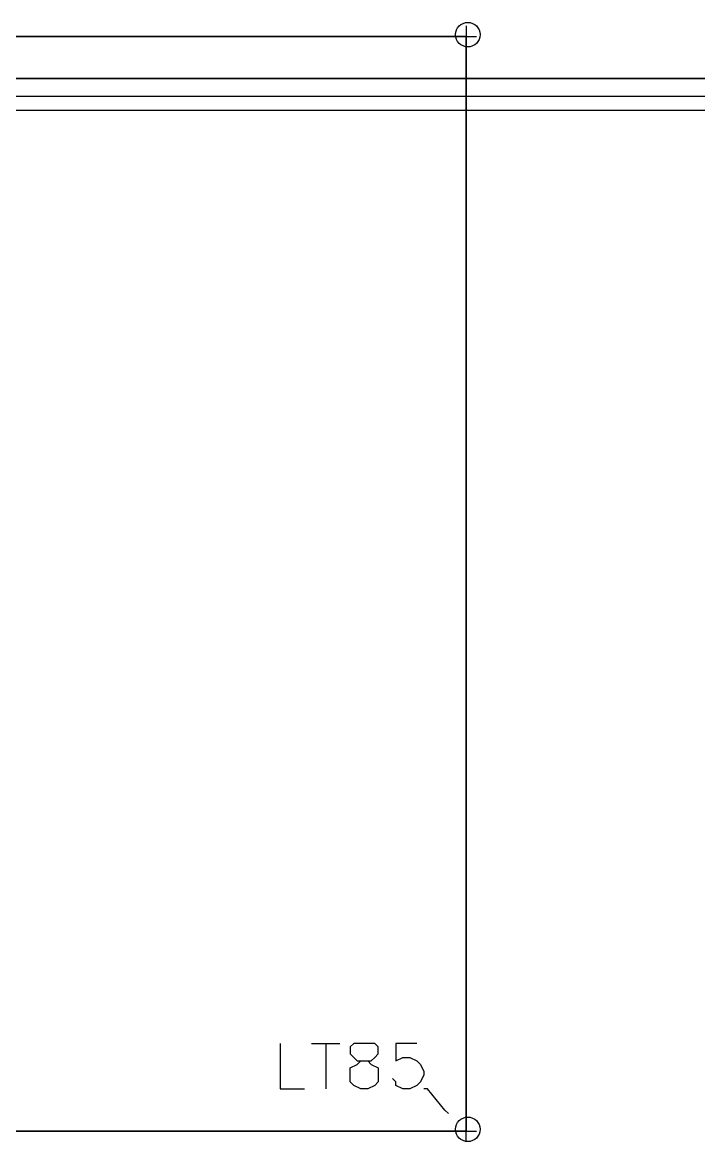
# Model space of a CAD drawing. Header units: metres. Extents: x 114 to 218, y 8 to 180.
# Drawn here: x 193.547 to 196.51, y 149.044 to 153.951 of the extents above; entities that cross this region are included whole.
import ezdxf

# ---------------------------------------------------------------- set-up
doc = ezdxf.new("R2010")
doc.units = ezdxf.units.M
doc.header["$MEASUREMENT"] = 0
for name, color, linetype in [('_Route', 7, 'Continuous'), ('E-LIGHT', 7, 'Continuous'), ('E-LIGHT-CLRANCE', 7, 'Continuous'), ('E-TFP-LIGHT', 7, 'Continuous'), ('PL-NP-Pipe', 7, 'Continuous')]:
    doc.layers.add(name, color=color, linetype=linetype)

msp = doc.modelspace()

# ---------------------------------------------------------------- linework, layer by layer
at = {"layer": '_Route', "color": 4, "true_color": 0x00ffff}
msp.add_lwpolyline([(126.489, 153.6275), (187.0315, 153.6275), (202.3363, 153.6275)], dxfattribs=at)
msp.add_lwpolyline([(126.489, 153.6275), (187.0315, 153.6275), (202.3363, 153.6275)], dxfattribs=at)
at = {"layer": 'E-LIGHT', "color": 5, "true_color": 0x0000ff}
for points in [[(195.4914, 149.0899), (193.0919, 149.0899), (193.0919, 153.889), (195.4914, 153.889), (193.0919, 153.889), (193.0919, 149.0899), (195.4914, 149.0899)], [(195.4914, 153.889), (195.4914, 149.0899), (195.4914, 153.889)], [(195.4914, 153.889), (195.4914, 153.889)], [(195.4914, 153.889), (195.4914, 153.889)], [(195.4914, 149.0899), (195.4914, 149.0899)], [(195.4914, 149.0899), (195.4914, 149.0899)]]:
    msp.add_lwpolyline(points, dxfattribs=at)
at = {"layer": 'E-LIGHT-CLRANCE', "color": 150, "true_color": 0x007fff}
for points in [[(195.4914, 149.0899), (193.0919, 149.0899), (193.0919, 153.889), (195.4914, 153.889), (193.0919, 153.889), (193.0919, 149.0899), (195.4914, 149.0899)], [(195.4914, 153.889), (195.4914, 149.0899), (195.4914, 153.889)], [(195.4914, 153.889), (195.4914, 153.889)], [(195.4914, 153.889), (195.4914, 153.889)], [(195.4914, 149.0899), (195.4914, 149.0899)], [(195.4914, 149.0899), (195.4914, 149.0899)]]:
    msp.add_lwpolyline(points, dxfattribs=at)
at = {"layer": 'E-TFP-LIGHT', "color": 5, "true_color": 0x0000ff}
for points in [[(195.4914, 153.9352), (195.4914, 153.889), (195.5376, 153.889)], [(195.4914, 153.8429), (195.4914, 153.889), (195.4453, 153.889)], [(195.4914, 153.889), (195.4914, 153.889)], [(195.4914, 153.889), (195.4914, 153.889)], [(195.5376, 153.889), (195.5376, 153.889)], [(194.6762, 149.4744), (194.6762, 149.2745), (194.7839, 149.2745)], [(194.8146, 149.4744), (194.9377, 149.4744)], [(194.8762, 149.4744), (194.8762, 149.2745)], [(195.03, 149.4744), (194.9992, 149.4744), (194.9838, 149.4591), (194.9838, 149.4283), (194.9992, 149.4129), (195.0146, 149.3975), (195.0607, 149.3975), (195.0761, 149.3822), (195.1069, 149.3668), (195.1069, 149.3514), (195.1069, 149.3206), (195.1069, 149.3053), (195.0915, 149.2899), (195.0607, 149.2745), (195.03, 149.2745), (194.9992, 149.2899), (194.9838, 149.3053), (194.9838, 149.3206), (194.9838, 149.3514), (194.9838, 149.3668), (195.0146, 149.3822), (195.03, 149.3975), (195.0761, 149.3975), (195.0915, 149.4129), (195.1069, 149.4283), (195.1069, 149.4591), (195.0915, 149.4744), (195.0607, 149.4744), (195.03, 149.4744)], [(195.2761, 149.4744), (195.1838, 149.4744), (195.1838, 149.3975), (195.2146, 149.4129), (195.2453, 149.4129), (195.2761, 149.3975), (195.2915, 149.3822), (195.3069, 149.3514), (195.3069, 149.336), (195.2915, 149.3053), (195.2761, 149.2899), (195.2453, 149.2745), (195.2146, 149.2745), (195.1838, 149.2899), (195.1838, 149.3053), (195.1684, 149.3206)], [(195.3991, 149.1822), (195.3222, 149.2745), (195.3069, 149.2745)], [(195.3991, 149.1822), (195.4145, 149.1668), (195.4145, 149.1668), (195.3991, 149.1822), (195.3991, 149.1822)], [(195.4914, 149.1361), (195.4914, 149.0899), (195.5376, 149.0899)], [(195.4914, 149.0437), (195.4914, 149.0899), (195.4453, 149.0899)], [(195.4914, 149.0899), (195.4914, 149.0899)], [(195.4914, 149.0899), (195.4914, 149.0899)], [(195.5376, 149.0899), (195.5376, 149.0899)]]:
    msp.add_lwpolyline(points, dxfattribs=at)
for centre in [(195.4991, 153.8967), (195.4991, 149.0976)]:
    msp.add_circle(centre, 0.0538, dxfattribs=at)
at = {"layer": 'PL-NP-Pipe', "color": 61, "true_color": 0xdfff7f}
for points in [[(187.1238, 153.7044), (187.1238, 153.6736), (187.1238, 153.6275), (187.1238, 153.5814), (187.1238, 153.566), (187.1238, 153.5814), (187.1238, 153.6275), (187.1238, 153.6736), (187.1238, 153.7044), (202.3363, 153.7044)], [(202.3363, 153.7044), (187.1238, 153.7044)], [(187.1238, 153.7044), (187.1238, 153.6736), (187.1238, 153.6275), (187.1238, 153.5814), (187.1238, 153.566), (187.1238, 153.5814), (187.1238, 153.6275), (187.1238, 153.6736), (187.1238, 153.7044), (202.3363, 153.7044)], [(202.3363, 153.7044), (187.1238, 153.7044)], [(187.1238, 153.6275), (202.3363, 153.6275)], [(187.1238, 153.6275), (187.1238, 153.6275), (202.3363, 153.6275)], [(187.1238, 153.6275), (202.3363, 153.6275)], [(187.1238, 153.6275), (187.1238, 153.6275), (202.3363, 153.6275)], [(194.7377, 153.6275), (194.7377, 153.6275)], [(194.7377, 153.6275), (194.7377, 153.6275)], [(187.1238, 153.566), (202.3363, 153.566)], [(187.1238, 153.566), (202.3363, 153.566)], [(187.1238, 153.566), (202.3363, 153.566)], [(187.1238, 153.566), (202.3363, 153.566)]]:
    msp.add_lwpolyline(points, dxfattribs=at)

doc.saveas('drawing.dxf')
